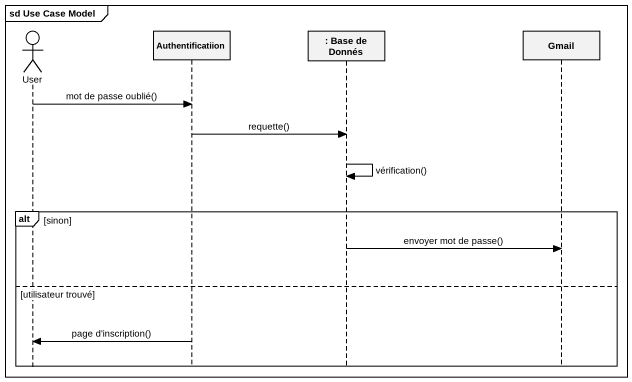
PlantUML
@startuml
mainframe sd Use Case Model
hide footbox
actor User
participant Authentificatiion
participant ": Base de Donnés" as Base_de_Donnés
participant Gmail

User -> Authentificatiion : mot de passe oublié()
Authentificatiion -> Base_de_Donnés : requette()
Base_de_Donnés -> Base_de_Donnés : vérification()
alt sinon
  Base_de_Donnés -> Gmail : envoyer mot de passe()
else utilisateur trouvé
  Authentificatiion -> User : page d'inscription()
end
@enduml
